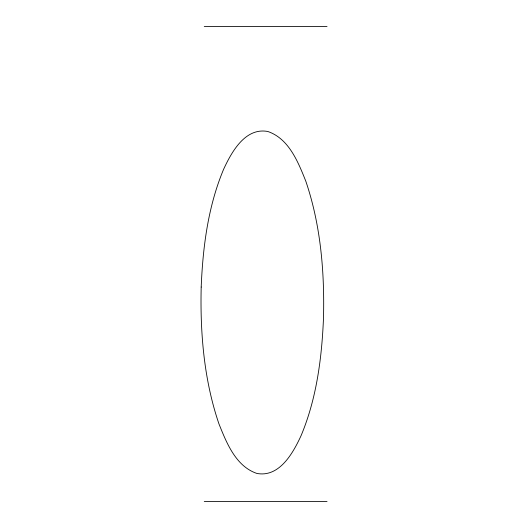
<?xml version="1.0" encoding="UTF-8"?>
<svg xmlns="http://www.w3.org/2000/svg" width="528" height="528" viewBox="0 0 528 528"><rect width="100%" height="100%" fill="white"/><g stroke="black" fill="none" stroke-linecap="round" stroke-linejoin="round"><path stroke-width="0.79" d="M204.25 26.4L327.05 26.4M204.25 501.6L327.05 501.6M201.194 287.041C200.079 333.122 203.986 379.988 218.935 423.845C226.558 442.847 235.745 466.231 256.832 473.425C279.437 477.728 293.126 452.905 301.046 435.725C316.648 398.534 321.842 357.905 323.499 317.889C324.614 271.808 320.714 224.941 305.765 181.084C298.142 162.083 288.955 138.699 267.868 131.505C245.256 127.202 231.574 152.024 223.648 169.198C208.045 206.389 202.851 247.018 201.194 287.041"/></g></svg>
